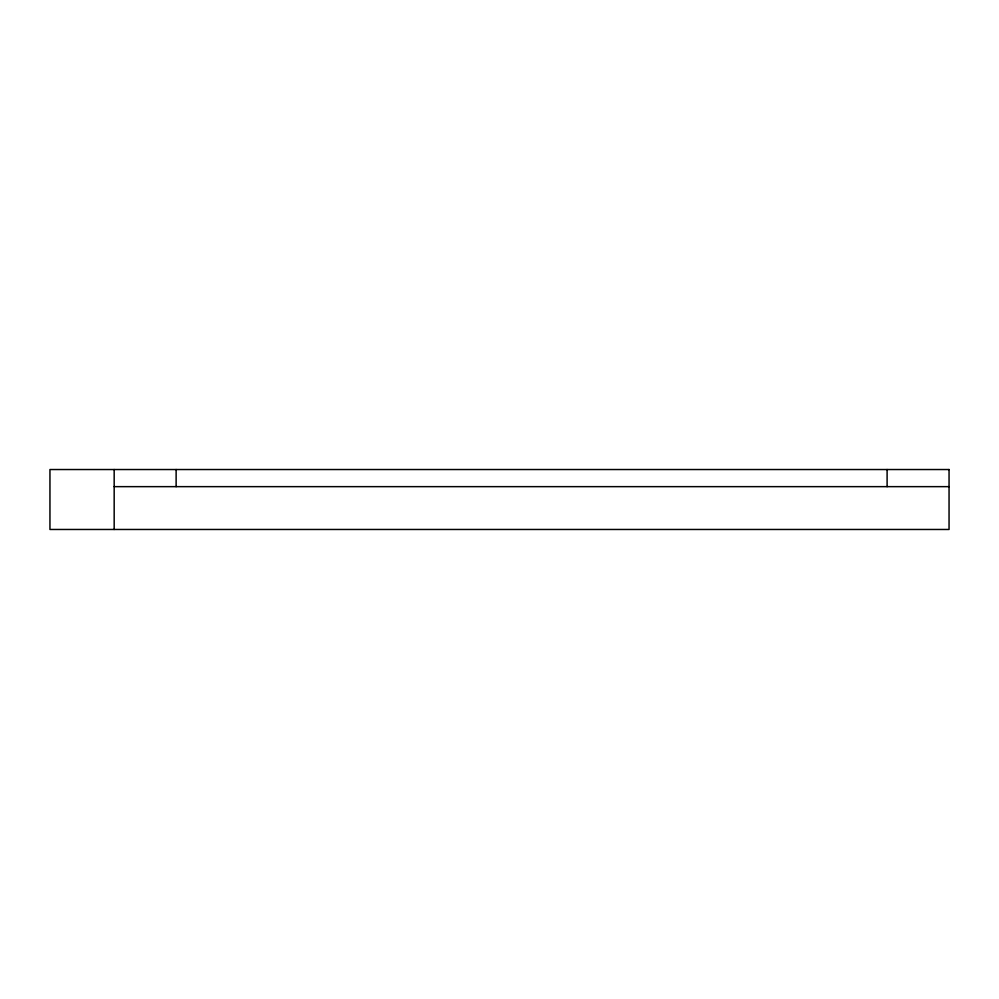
<?xml version="1.0" encoding="UTF-8"?>
<svg xmlns="http://www.w3.org/2000/svg" width="999" height="999" viewBox="0 0 999 999"><rect width="100%" height="100%" fill="white"/><g stroke="black" fill="none" stroke-linecap="round" stroke-linejoin="round"><path stroke-width="1.5" d="M114.173 486.65L949.05 486.65M887.1 469.53L887.1 486.65M176.124 469.53L176.124 486.65M114.173 469.53L114.173 529.47M949.05 469.53L49.95 469.53L49.95 529.47L949.05 529.47L949.05 469.53"/></g></svg>
